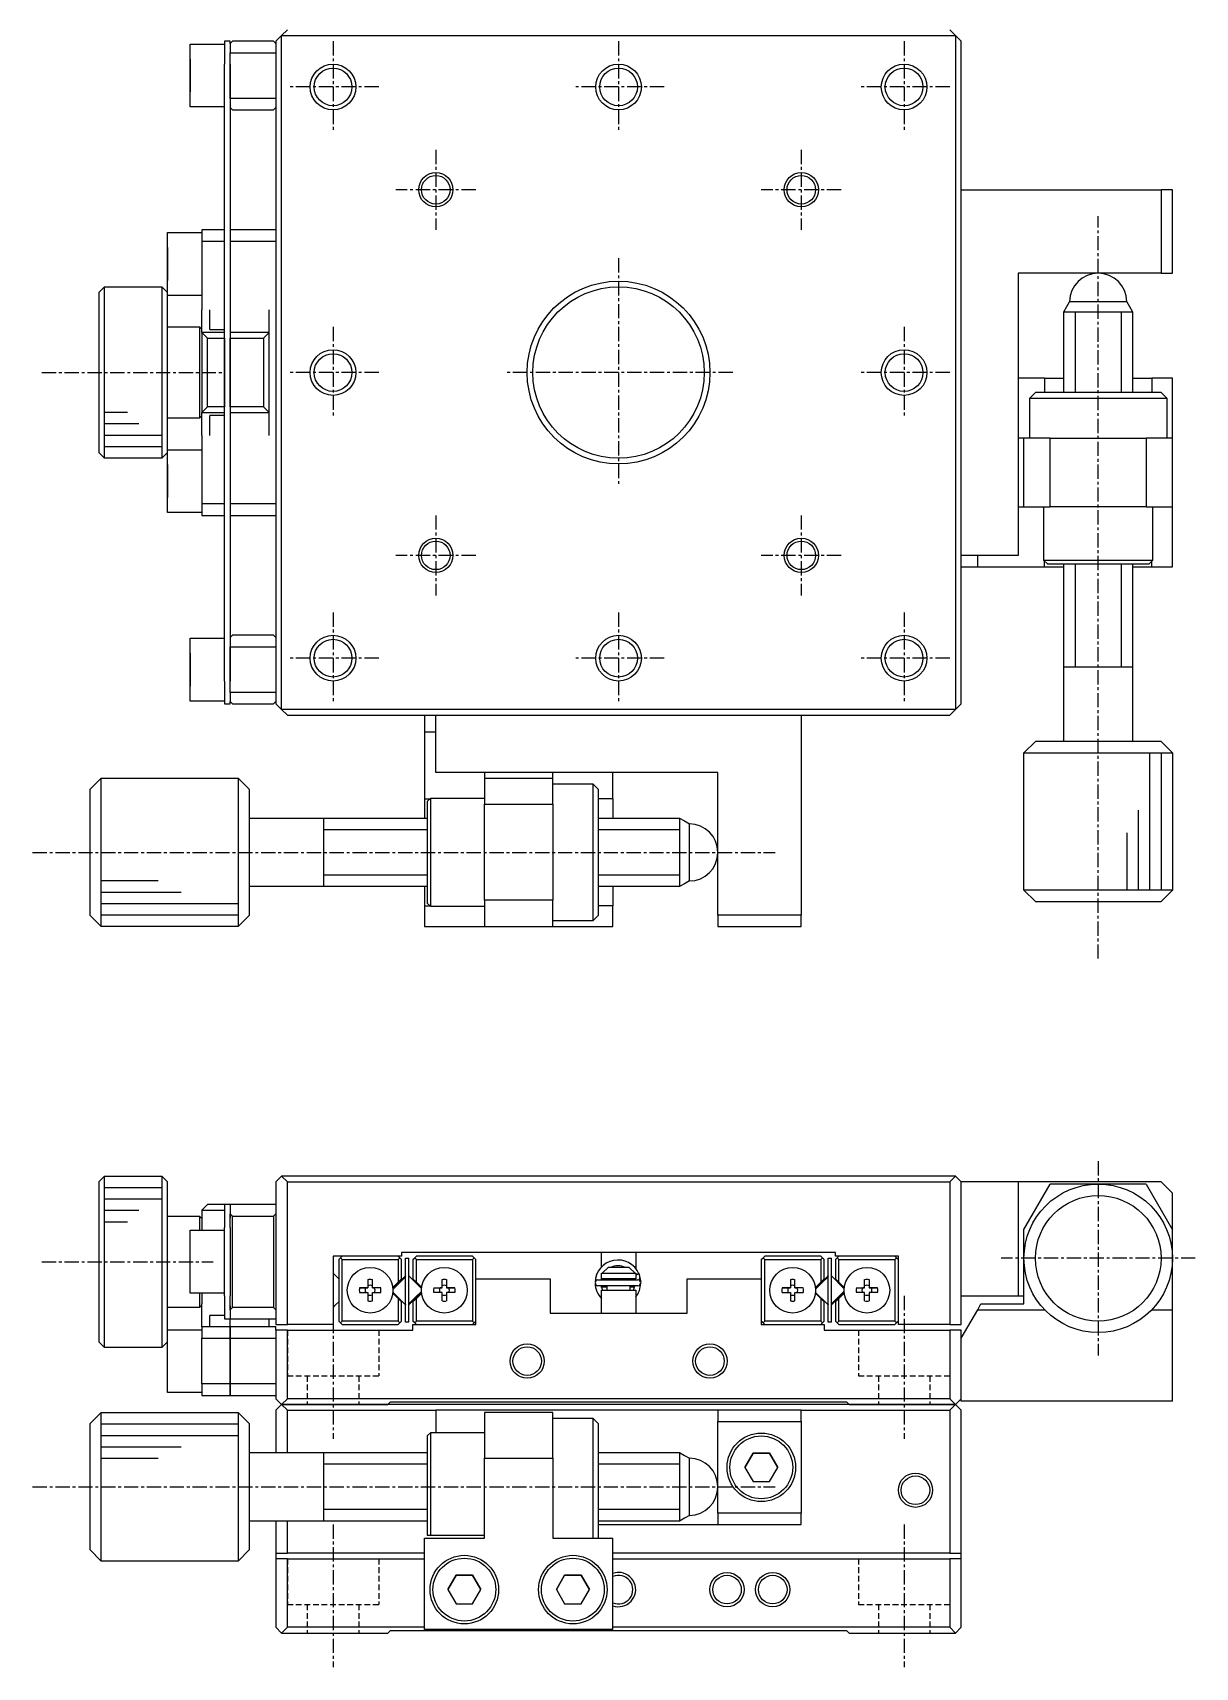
# Model space of a CAD drawing. Extents: x 6 to 340, y 10 to 248.
# Drawn here: x 181.7 to 283.5, y 33.1 to 176.2 of the extents above; entities that cross this region are included whole.
import ezdxf

# ---------------------------------------------------------------- set-up
doc = ezdxf.new("R2010")
doc.units = 0
doc.linetypes.add('CENTER', pattern=[2, 1.25, -0.25, 0.25, -0.25])
doc.linetypes.add('DASHED', pattern=[0.75, 0.5, -0.25])
doc.layers.get('0').update_dxf_attribs({"linetype": 'CONTINUOUS'})
doc.layers.add('CENTER', color=1, linetype='CENTER')

msp = doc.modelspace()

# ---------------------------------------------------------------- linework, layer by layer
at = {"color": 7, "linetype": 'CONTINUOUS'}
for p, q in [((204.03, 176.43), (203.53, 175.93)), ((262.53, 175.93), (262.03, 176.43)), ((195.53, 172.43), (195.53, 175.18)), ((195.53, 169.68), (195.53, 175.18)), ((195.53, 175.18), (198.53, 175.18)), ((199.03, 175.43), (198.53, 175.43)), ((198.53, 175.43), (198.53, 173.43)), ((199.03, 175.23), (199.23, 175.43)), ((199.03, 175.23), (199.03, 175.43)), ((199.03, 175.23), (199.03, 174.43)), ((202.83, 175.43), (199.23, 175.43)), ((202.83, 175.43), (203.03, 175.23)), ((203.53, 175.93), (203.03, 175.43)), ((203.03, 175.43), (203.03, 117.43)), ((203.53, 175.93), (262.53, 175.93)), ((203.53, 116.93), (203.53, 175.93)), ((262.53, 175.93), (262.53, 116.93)), ((263.03, 175.43), (262.53, 175.93)), ((263.03, 117.43), (263.03, 175.43)), ((195.53, 173.15), (195.53, 173.87)), ((195.53, 173.87), (195.53, 173.15)), ((195.53, 171.71), (195.53, 173.15)), ((195.53, 173.15), (195.53, 171.71)), ((198.53, 149.43), (198.53, 173.43)), ((199.03, 174.43), (203.03, 174.43)), ((199.03, 173.43), (199.03, 174.43)), ((199.03, 173.43), (199.03, 174.43)), ((199.03, 170.43), (199.03, 173.43)), ((199.03, 173.43), (199.03, 170.43)), ((195.53, 169.68), (195.53, 172.43)), ((195.53, 170.99), (195.53, 171.71)), ((195.53, 171.71), (195.53, 170.99)), ((203.03, 170.43), (199.03, 170.43)), ((199.03, 170.43), (199.03, 149.43)), ((198.53, 169.68), (195.53, 169.68)), ((199.23, 169.43), (199.03, 169.63)), ((199.23, 169.43), (202.83, 169.43)), ((203.03, 169.63), (202.83, 169.43)), ((263.03, 130.43), (263.03, 162.43)), ((263.03, 162.43), (280.53, 162.43)), ((263.03, 130.43), (263.03, 162.43)), ((280.53, 162.43), (280.53, 155.13)), ((281.53, 162.43), (280.53, 162.43)), ((281.53, 155.13), (281.53, 162.43)), ((198.53, 158.93), (196.53, 158.93)), ((196.53, 158.93), (196.53, 157.93)), ((203.03, 158.93), (199.03, 158.93)), ((193.53, 155.93), (193.53, 158.68)), ((193.53, 153.43), (193.53, 158.68)), ((193.53, 158.68), (196.53, 158.68)), ((196.53, 157.93), (198.53, 157.93)), ((196.53, 157.93), (196.53, 151.93)), ((199.03, 157.93), (203.03, 157.93)), ((193.53, 156.65), (193.53, 157.37)), ((193.53, 157.37), (193.53, 156.65)), ((193.53, 155.21), (193.53, 156.65)), ((193.53, 156.65), (193.53, 155.21)), ((193.53, 153.43), (193.53, 155.93)), ((193.53, 154.49), (193.53, 155.21)), ((193.53, 155.21), (193.53, 154.49)), ((268.03, 155.13), (268.03, 130.43)), ((280.53, 155.13), (268.03, 155.13)), ((280.53, 155.13), (281.53, 155.13)), ((187.53, 153.43), (188.03, 153.93)), ((187.53, 153.43), (187.53, 139.43)), ((188.03, 138.93), (188.03, 153.93)), ((188.03, 153.93), (193.03, 153.93)), ((193.03, 153.93), (193.03, 146.43)), ((193.03, 153.93), (193.53, 153.43)), ((193.53, 150.43), (193.53, 153.43)), ((193.53, 146.43), (193.53, 153.43)), ((196.53, 153.18), (193.53, 153.18)), ((196.53, 150.23), (196.53, 151.93)), ((197.23, 150.2), (197.23, 151.93)), ((202.43, 149.93), (202.43, 151.93)), ((272.03, 151.76), (272.28, 152.2)), ((272.03, 151.76), (278.03, 151.76)), ((272.03, 144.68), (272.03, 151.76)), ((272.28, 152.2), (272.53, 152.63)), ((277.53, 152.63), (272.53, 152.63)), ((277.53, 152.63), (277.78, 152.2)), ((277.78, 152.2), (278.03, 151.76)), ((278.03, 151.76), (278.03, 144.68)), ((193.53, 142.43), (193.53, 150.43)), ((193.53, 146.43), (193.53, 150.43)), ((193.53, 150.43), (196.33, 150.43)), ((196.33, 150.43), (196.33, 146.43)), ((196.33, 150.43), (196.53, 150.23)), ((196.53, 149.93), (196.53, 150.23)), ((196.53, 149.93), (196.53, 150.23)), ((196.53, 149.93), (196.53, 147.68)), ((196.53, 149.93), (197.03, 149.43)), ((198.53, 149.93), (196.53, 149.93)), ((197.03, 149.43), (198.53, 149.43)), ((197.03, 143.43), (197.03, 149.43)), ((197.23, 150.2), (198.53, 150.2)), ((198.53, 149.43), (198.53, 143.43)), ((198.53, 143.43), (198.53, 149.43)), ((202.43, 149.93), (199.03, 149.93)), ((199.03, 149.43), (199.03, 143.43)), ((199.03, 149.43), (201.93, 149.43)), ((199.03, 143.43), (199.03, 149.43)), ((201.93, 149.43), (202.43, 149.93)), ((201.93, 149.43), (201.93, 143.43)), ((202.43, 142.93), (202.43, 149.93)), ((196.53, 147.68), (196.53, 145.18)), ((193.03, 146.43), (193.03, 138.93)), ((193.53, 139.43), (193.53, 146.43)), ((193.53, 142.43), (193.53, 146.43)), ((196.33, 146.43), (196.33, 142.43)), ((196.53, 145.18), (196.53, 142.93)), ((270.34, 145.93), (268.03, 145.93)), ((269.03, 144.18), (269.53, 144.68)), ((280.53, 144.68), (269.53, 144.68)), ((270.34, 145.93), (272.03, 145.93)), ((270.34, 145.93), (270.34, 144.68)), ((278.03, 145.93), (279.72, 145.93)), ((281.53, 145.93), (279.72, 145.93)), ((279.72, 145.93), (279.72, 144.68)), ((280.53, 144.68), (281.03, 144.18)), ((281.53, 140.68), (281.53, 145.93)), ((196.53, 142.93), (197.03, 143.43)), ((198.53, 143.43), (197.03, 143.43)), ((198.53, 119.43), (198.53, 143.43)), ((199.03, 143.43), (199.03, 122.43)), ((201.93, 143.43), (199.03, 143.43)), ((201.93, 143.43), (202.43, 142.93)), ((269.03, 144.18), (281.03, 144.18)), ((269.03, 140.68), (269.03, 144.18)), ((281.03, 144.18), (281.03, 140.68)), ((193.53, 139.43), (193.53, 142.43)), ((196.33, 142.43), (193.53, 142.43)), ((196.53, 142.63), (196.33, 142.43)), ((196.53, 142.63), (196.53, 142.93)), ((196.53, 142.63), (196.53, 142.93)), ((196.53, 142.93), (198.53, 142.93)), ((196.53, 140.93), (196.53, 142.63)), ((197.23, 140.93), (197.23, 142.66)), ((198.53, 142.66), (197.23, 142.66)), ((199.03, 142.93), (202.43, 142.93)), ((202.43, 140.93), (202.43, 142.93)), ((196.53, 140.93), (196.53, 134.93)), ((268.53, 140.68), (268.03, 140.68)), ((268.53, 134.68), (268.53, 140.68)), ((270.83, 140.68), (268.53, 140.68)), ((270.83, 134.68), (270.83, 140.68)), ((270.83, 140.68), (279.22, 140.68)), ((281.53, 140.68), (279.22, 140.68)), ((279.22, 140.68), (279.22, 134.68)), ((281.53, 134.68), (281.53, 140.68)), ((188.03, 138.93), (187.53, 139.43)), ((193.03, 138.93), (188.03, 138.93)), ((193.53, 139.43), (193.03, 138.93)), ((193.53, 139.68), (196.53, 139.68)), ((193.53, 136.93), (193.53, 139.44)), ((193.53, 134.18), (193.53, 139.44)), ((193.53, 137.65), (193.53, 138.37)), ((193.53, 138.37), (193.53, 137.65)), ((193.53, 136.21), (193.53, 137.65)), ((193.53, 137.65), (193.53, 136.21)), ((193.53, 134.18), (193.53, 136.93)), ((193.53, 135.49), (193.53, 136.21)), ((193.53, 136.21), (193.53, 135.49)), ((198.53, 134.93), (196.53, 134.93)), ((196.53, 134.93), (196.53, 133.93)), ((203.03, 134.93), (199.03, 134.93)), ((268.03, 134.68), (268.53, 134.68)), ((268.53, 134.68), (270.83, 134.68)), ((270.28, 129.98), (270.28, 134.68)), ((279.22, 134.68), (270.83, 134.68)), ((279.22, 134.68), (281.53, 134.68)), ((279.78, 134.68), (279.78, 129.98)), ((281.53, 129.43), (281.53, 134.68)), ((196.53, 134.18), (193.53, 134.18)), ((196.53, 133.93), (198.53, 133.93)), ((199.03, 133.93), (203.03, 133.93)), ((268.03, 130.43), (263.03, 130.43)), ((264.48, 129.43), (264.48, 130.43)), ((263.03, 129.43), (264.48, 129.43)), ((264.48, 129.43), (270.34, 129.43)), ((279.78, 129.98), (270.28, 129.98)), ((270.58, 129.68), (270.28, 129.98)), ((270.34, 129.43), (270.34, 129.92)), ((270.34, 129.43), (272.03, 129.43)), ((270.58, 129.68), (279.48, 129.68)), ((272.03, 120.63), (272.03, 129.68)), ((278.03, 129.68), (278.03, 120.63)), ((278.03, 129.43), (279.72, 129.43)), ((279.78, 129.98), (279.48, 129.68)), ((279.72, 129.43), (279.72, 129.92)), ((279.72, 129.43), (281.53, 129.43)), ((195.53, 120.43), (195.53, 123.18)), ((195.53, 117.68), (195.53, 123.18)), ((195.53, 123.18), (198.53, 123.18)), ((199.03, 123.23), (199.23, 123.43)), ((202.83, 123.43), (199.23, 123.43)), ((202.83, 123.43), (203.03, 123.23)), ((195.53, 121.15), (195.53, 121.87)), ((195.53, 121.87), (195.53, 121.15)), ((199.03, 122.43), (203.03, 122.43)), ((199.03, 119.43), (199.03, 122.43)), ((199.03, 122.43), (199.03, 119.43)), ((195.53, 119.71), (195.53, 121.15)), ((195.53, 121.15), (195.53, 119.71)), ((195.53, 117.68), (195.53, 120.43)), ((272.03, 120.63), (272.03, 120.64)), ((278.03, 120.63), (272.03, 120.63)), ((272.03, 114.13), (272.03, 120.63)), ((272.03, 120.63), (272.03, 120.63)), ((278.03, 120.64), (278.03, 120.63)), ((278.03, 120.63), (278.03, 114.13)), ((278.03, 120.63), (278.03, 120.63)), ((195.53, 118.99), (195.53, 119.71)), ((195.53, 119.71), (195.53, 118.99)), ((198.53, 119.43), (198.53, 117.43)), ((199.03, 118.43), (199.03, 119.43)), ((199.03, 118.43), (199.03, 119.43)), ((198.53, 117.68), (195.53, 117.68)), ((198.53, 117.43), (199.03, 117.43)), ((203.03, 118.43), (199.03, 118.43)), ((199.03, 118.43), (199.03, 117.63)), ((199.23, 117.43), (199.03, 117.63)), ((199.03, 117.43), (199.03, 117.63)), ((199.23, 117.43), (202.83, 117.43)), ((203.03, 117.63), (202.83, 117.43)), ((203.03, 117.43), (203.53, 116.93)), ((262.53, 116.93), (263.03, 117.43)), ((262.53, 116.93), (203.53, 116.93)), ((203.53, 116.93), (204.03, 116.43)), ((204.03, 116.43), (217.03, 116.43)), ((216.03, 116.43), (216.03, 114.99)), ((217.03, 116.43), (249.03, 116.43)), ((217.03, 111.43), (217.03, 116.43)), ((217.03, 116.43), (249.03, 116.43)), ((249.03, 116.43), (249.03, 98.93)), ((249.03, 116.43), (262.03, 116.43)), ((262.03, 116.43), (262.53, 116.93)), ((216.03, 114.99), (217.03, 114.99)), ((216.03, 114.99), (216.03, 109.12)), ((268.53, 113.13), (269.53, 114.13)), ((268.53, 113.13), (281.53, 113.13)), ((268.53, 101.13), (268.53, 113.13)), ((280.53, 114.13), (269.53, 114.13)), ((280.53, 114.13), (281.53, 113.13)), ((281.53, 113.13), (281.53, 101.13)), ((186.73, 109.93), (187.73, 110.93)), ((187.73, 97.93), (187.73, 110.93)), ((187.73, 110.93), (187.73, 110.93)), ((187.73, 110.93), (199.73, 110.93)), ((199.73, 110.93), (199.73, 97.93)), ((199.73, 110.93), (200.73, 109.93)), ((241.73, 111.43), (217.03, 111.43)), ((221.28, 111.43), (221.28, 110.93)), ((221.28, 110.93), (227.28, 110.93)), ((221.28, 110.93), (221.28, 108.64)), ((227.28, 110.93), (227.28, 111.43)), ((227.28, 108.64), (227.28, 110.93)), ((227.28, 110.43), (230.78, 110.43)), ((230.78, 110.43), (230.78, 98.43)), ((230.78, 110.43), (231.28, 109.93)), ((232.53, 109.12), (232.53, 111.43)), ((241.73, 98.93), (241.73, 111.43)), ((186.73, 109.93), (186.73, 98.93)), ((186.73, 109.93), (186.73, 98.93)), ((200.73, 98.93), (200.73, 109.93)), ((216.03, 109.12), (216.52, 109.12)), ((216.03, 109.12), (216.03, 107.43)), ((216.28, 108.88), (216.58, 109.18)), ((216.28, 108.88), (216.28, 99.98)), ((216.58, 99.68), (216.58, 109.18)), ((216.58, 109.18), (221.28, 109.18)), ((231.28, 98.93), (231.28, 109.93)), ((232.53, 109.12), (231.28, 109.12)), ((232.53, 109.12), (232.53, 107.43)), ((200.73, 107.43), (207.23, 107.43)), ((207.23, 101.43), (207.23, 107.43)), ((207.23, 107.43), (207.24, 107.43)), ((207.23, 107.43), (207.23, 107.43)), ((207.23, 107.43), (216.28, 107.43)), ((221.28, 108.64), (227.28, 108.64)), ((221.28, 100.24), (221.28, 108.64)), ((227.28, 108.64), (227.28, 100.24)), ((231.28, 107.43), (238.37, 107.43)), ((238.37, 107.43), (238.37, 101.43)), ((238.37, 107.43), (238.8, 107.18)), ((238.8, 107.18), (239.23, 106.93)), ((239.23, 101.93), (239.23, 106.93)), ((238.8, 101.68), (238.37, 101.43)), ((239.23, 101.93), (238.8, 101.68)), ((207.23, 101.43), (200.73, 101.43)), ((207.24, 101.43), (207.23, 101.43)), ((216.28, 101.43), (207.23, 101.43)), ((207.23, 101.43), (207.23, 101.43)), ((216.03, 101.43), (216.03, 99.74)), ((221.28, 100.24), (221.28, 97.93)), ((227.28, 100.24), (221.28, 100.24)), ((227.28, 97.93), (227.28, 100.24)), ((238.37, 101.43), (231.28, 101.43)), ((232.53, 101.43), (232.53, 99.74)), ((281.53, 101.13), (268.53, 101.13)), ((268.53, 101.13), (268.53, 101.13)), ((269.53, 100.13), (268.53, 101.13)), ((281.53, 101.13), (280.53, 100.13)), ((187.73, 97.93), (186.73, 98.93)), ((200.73, 98.93), (199.73, 97.93)), ((216.03, 99.74), (216.52, 99.74)), ((216.03, 99.74), (216.03, 97.93)), ((216.58, 99.68), (216.28, 99.98)), ((221.28, 99.68), (216.58, 99.68)), ((231.28, 98.93), (230.78, 98.43)), ((232.53, 99.74), (231.28, 99.74)), ((232.53, 97.93), (232.53, 99.74)), ((249.03, 98.93), (241.73, 98.93)), ((241.73, 98.93), (241.73, 97.93)), ((249.03, 97.93), (249.03, 98.93)), ((269.53, 100.13), (280.53, 100.13)), ((269.53, 100.13), (280.53, 100.13)), ((199.73, 97.93), (187.73, 97.93)), ((216.03, 97.93), (221.28, 97.93)), ((221.28, 97.93), (227.28, 97.93)), ((230.78, 98.43), (227.28, 98.43)), ((227.28, 97.93), (232.53, 97.93)), ((241.73, 97.93), (249.03, 97.93)), ((187.53, 75.6), (188.03, 76.1)), ((188.03, 61.1), (188.03, 76.1)), ((188.03, 76.1), (193.03, 76.1)), ((193.03, 76.1), (193.03, 61.1)), ((193.03, 76.1), (193.53, 75.6)), ((203.03, 75.6), (203.53, 76.1)), ((203.53, 76.1), (204.03, 75.6)), ((262.53, 76.1), (203.53, 76.1)), ((262.03, 75.6), (262.53, 76.1)), ((262.53, 76.1), (263.03, 75.6)), ((187.53, 75.6), (187.53, 61.6)), ((193.53, 62.65), (193.53, 75.6)), ((203.03, 75.6), (203.03, 63.1)), ((204.03, 75.6), (262.03, 75.6)), ((204.03, 63.1), (204.03, 75.6)), ((262.03, 75.6), (262.03, 63.1)), ((268.03, 75.6), (263.03, 75.6)), ((263.03, 63.1), (263.03, 75.6)), ((268.03, 75.6), (268.03, 65.6)), ((280.53, 75.6), (268.03, 75.6)), ((268.53, 71.42), (270.83, 75.4)), ((275.03, 75.4), (270.83, 75.4)), ((279.22, 75.4), (275.03, 75.4)), ((279.22, 75.4), (281.53, 71.4)), ((280.53, 75.6), (281.53, 74.6)), ((281.53, 71.4), (281.53, 74.6)), ((196.53, 73.1), (197.03, 73.6)), ((196.53, 73.1), (198.53, 73.1)), ((196.53, 73.1), (196.53, 71.35)), ((198.53, 73.6), (197.03, 73.6)), ((199.03, 73.6), (198.53, 73.6)), ((198.53, 73.6), (198.53, 71.6)), ((203.03, 73.6), (199.03, 73.6)), ((199.03, 73.6), (199.03, 72.8)), ((193.53, 72.6), (196.33, 72.6)), ((196.33, 72.6), (196.33, 71.35)), ((196.33, 72.6), (196.53, 72.4)), ((198.53, 65.6), (198.53, 71.6)), ((199.23, 72.6), (199.03, 72.8)), ((199.03, 72.8), (199.03, 72.47)), ((199.03, 72.47), (199.03, 72.8)), ((199.03, 71.6), (199.03, 72.47)), ((199.03, 71.6), (199.03, 65.6)), ((199.23, 72.6), (202.83, 72.6)), ((199.23, 64.6), (199.23, 72.6)), ((203.03, 72.8), (202.83, 72.6)), ((202.83, 72.6), (202.83, 64.6)), ((195.53, 65.85), (195.53, 71.35)), ((195.53, 71.35), (198.53, 71.35)), ((268.53, 68.9), (268.53, 71.42)), ((281.53, 68.9), (281.53, 71.4)), ((208.03, 69.1), (208.03, 63.1)), ((214.03, 69.1), (208.03, 69.1)), ((208.53, 68.8), (208.68, 68.95)), ((208.53, 68.8), (208.53, 63.4)), ((208.83, 69.1), (208.68, 68.95)), ((208.68, 68.95), (208.83, 68.8)), ((208.83, 68.8), (213.73, 68.8)), ((208.83, 63.4), (208.83, 68.8)), ((213.88, 68.95), (213.73, 69.1)), ((213.73, 68.8), (213.88, 68.95)), ((213.73, 68.8), (213.73, 66.8)), ((213.88, 68.95), (214.03, 68.8)), ((214.03, 69.4), (214.03, 69.1)), ((252.03, 69.4), (214.03, 69.4)), ((214.03, 67.1), (214.03, 68.8)), ((214.38, 63.3), (214.38, 68.9)), ((214.38, 68.9), (214.68, 68.9)), ((214.68, 63.3), (214.68, 68.9)), ((215.03, 68.8), (215.18, 68.95)), ((215.03, 68.8), (215.03, 67.1)), ((215.33, 69.1), (215.18, 68.95)), ((215.18, 68.95), (215.33, 68.8)), ((220.23, 69.1), (215.33, 69.1)), ((215.33, 68.8), (220.23, 68.8)), ((215.33, 66.8), (215.33, 68.8)), ((220.38, 68.95), (220.23, 69.1)), ((220.23, 68.8), (220.38, 68.95)), ((220.23, 68.8), (220.23, 63.4)), ((220.38, 68.95), (220.53, 68.8)), ((220.53, 67.1), (220.53, 68.8)), ((231.53, 68.13), (231.53, 69.4)), ((234.53, 69.4), (234.53, 68)), ((245.53, 68.8), (245.68, 68.95)), ((245.53, 68.8), (245.53, 67.1)), ((245.83, 69.1), (245.68, 68.95)), ((245.68, 68.95), (245.83, 68.8)), ((250.73, 69.1), (245.83, 69.1)), ((245.83, 68.8), (250.73, 68.8)), ((245.83, 63.4), (245.83, 68.8)), ((250.88, 68.95), (250.73, 69.1)), ((250.73, 68.8), (250.88, 68.95)), ((250.73, 68.8), (250.73, 66.8)), ((250.88, 68.95), (251.03, 68.8)), ((251.03, 67.1), (251.03, 68.8)), ((251.38, 68.9), (251.68, 68.9)), ((251.38, 63.3), (251.38, 68.9)), ((251.68, 63.3), (251.68, 68.9)), ((252.03, 69.1), (252.03, 69.4)), ((257.53, 69.1), (252.03, 69.1)), ((252.03, 68.8), (252.18, 68.95)), ((252.03, 68.8), (252.03, 67.1)), ((252.33, 69.1), (252.18, 68.95)), ((252.18, 68.95), (252.33, 68.8)), ((252.33, 68.8), (257.23, 68.8)), ((252.33, 66.8), (252.33, 68.8)), ((257.38, 68.95), (257.23, 69.1)), ((257.23, 68.8), (257.38, 68.95)), ((257.23, 68.8), (257.23, 63.4)), ((257.38, 68.95), (257.53, 68.8)), ((257.53, 63.1), (257.53, 69.1)), ((268.53, 64.9), (268.53, 68.9)), ((281.53, 64.4), (281.53, 68.9)), ((208.03, 67.6), (208.28, 67.35)), ((208.28, 67.35), (208.53, 67.1)), ((213.29, 66.27), (214.36, 67.33)), ((214.38, 67.29), (213.29, 66.2)), ((214.71, 67.33), (215.77, 66.27)), ((231.11, 67.48), (231.14, 67.54)), ((231.53, 67.6), (231.59, 67.6)), ((231.53, 67.1), (231.53, 67.6)), ((232.12, 68.1), (231.59, 67.6)), ((231.59, 67.6), (234.48, 67.6)), ((233.95, 68.1), (232.12, 68.1)), ((234.48, 67.6), (233.95, 68.1)), ((234.48, 67.6), (234.53, 67.6)), ((234.53, 67.6), (234.53, 67.1)), ((234.81, 67.55), (234.53, 67.46)), ((234.53, 67.45), (234.55, 67.46)), ((234.55, 67.46), (234.57, 67.47)), ((234.57, 67.47), (234.59, 67.48)), ((234.59, 67.48), (234.61, 67.48)), ((234.61, 67.48), (234.63, 67.49)), ((234.63, 67.49), (234.65, 67.5)), ((234.65, 67.5), (234.67, 67.51)), ((234.67, 67.51), (234.69, 67.51)), ((234.69, 67.51), (234.71, 67.52)), ((234.71, 67.52), (234.72, 67.52)), ((234.72, 67.52), (234.74, 67.53)), ((234.74, 67.53), (234.75, 67.53)), ((234.75, 67.53), (234.77, 67.54)), ((234.77, 67.54), (234.78, 67.54)), ((234.78, 67.62), (234.81, 67.54)), ((234.78, 67.54), (234.79, 67.54)), ((234.79, 67.54), (234.8, 67.54)), ((234.8, 67.54), (234.8, 67.54)), ((234.8, 67.54), (234.81, 67.54)), ((234.81, 67.54), (234.81, 67.54)), ((234.81, 67.54), (234.81, 67.54)), ((234.81, 67.54), (234.83, 67.5)), ((234.83, 67.5), (234.84, 67.47)), ((234.84, 67.48), (234.97, 66.78)), ((234.84, 67.47), (234.85, 67.43)), ((234.85, 67.43), (234.86, 67.4)), ((234.86, 67.4), (234.86, 67.36)), ((234.86, 67.36), (234.87, 67.33)), ((234.87, 67.33), (234.87, 67.29)), ((234.87, 67.29), (234.87, 67.25)), ((234.87, 67.25), (234.87, 67.21)), ((250.29, 66.27), (251.36, 67.33)), ((251.38, 67.29), (250.86, 66.77)), ((251.71, 67.33), (252.77, 66.27)), ((198.53, 65.85), (195.53, 65.85)), ((196.33, 65.85), (196.33, 64.6)), ((196.53, 65.85), (196.53, 64.9)), ((211.08, 66.3), (210.35, 66.3)), ((210.35, 66.3), (210.9, 66.3)), ((210.35, 65.9), (211.08, 65.9)), ((210.9, 66.3), (211.08, 66.3)), ((211.08, 67.03), (211.08, 66.3)), ((211.08, 65.9), (211.08, 65.17)), ((211.48, 66.3), (211.48, 67.03)), ((212.21, 66.3), (211.48, 66.3)), ((211.48, 66.3), (211.67, 66.3)), ((211.48, 65.17), (211.48, 65.9)), ((211.48, 65.9), (212.21, 65.9)), ((212.21, 66.3), (211.67, 66.3)), ((213.73, 66.8), (213.27, 66.34)), ((213.27, 65.86), (213.73, 65.39)), ((214.36, 64.86), (213.29, 65.92)), ((214.03, 67.1), (213.73, 66.8)), ((215.77, 65.92), (214.71, 64.86)), ((215.33, 66.8), (215.03, 67.1)), ((215.2, 65.43), (215.77, 65.99)), ((215.8, 66.34), (215.33, 66.8)), ((215.33, 65.39), (215.8, 65.86)), ((216.85, 66.3), (217.58, 66.3)), ((216.85, 66.3), (217.4, 66.3)), ((217.58, 65.9), (216.85, 65.9)), ((217.58, 66.3), (217.4, 66.3)), ((217.58, 66.3), (217.58, 67.03)), ((217.58, 65.17), (217.58, 65.9)), ((217.98, 67.03), (217.98, 66.3)), ((217.98, 66.3), (218.71, 66.3)), ((218.17, 66.3), (217.98, 66.3)), ((217.98, 65.9), (217.98, 65.17)), ((218.71, 65.9), (217.98, 65.9)), ((218.71, 66.3), (218.17, 66.3)), ((220.53, 67.1), (227.03, 67.1)), ((220.53, 63.1), (220.53, 67.1)), ((227.03, 67.1), (227.03, 64.1)), ((231.23, 67), (234.73, 67)), ((234.73, 66.5), (231.23, 66.5)), ((231.53, 67.16), (231.5, 67)), ((231.5, 66.5), (231.62, 66.1)), ((234.53, 67.1), (231.53, 67.1)), ((231.53, 66.4), (232.03, 66.4)), ((231.53, 66.34), (231.53, 66.4)), ((231.53, 66.1), (234.53, 66.1)), ((231.53, 64.1), (231.53, 66.1)), ((231.63, 67.1), (231.83, 67)), ((232.03, 67), (232.03, 67.1)), ((232.03, 67), (232.03, 67.1)), ((232.03, 66.4), (232.03, 66.5)), ((232.03, 66.1), (232.03, 66.5)), ((234.03, 67.1), (234.03, 67)), ((234.03, 67.1), (234.03, 67)), ((234.03, 66.5), (234.03, 66.4)), ((234.03, 66.5), (234.03, 66.1)), ((234.03, 66.4), (234.43, 66.4)), ((234.12, 67), (234.32, 67.1)), ((234.33, 66.1), (234.46, 66.5)), ((234.53, 66.1), (234.53, 64.1)), ((234.83, 67), (234.82, 66.98)), ((234.84, 67.03), (234.83, 67)), ((234.85, 67.07), (234.84, 67.03)), ((234.86, 67.1), (234.85, 67.07)), ((234.87, 67.14), (234.86, 67.1)), ((234.87, 67.21), (234.87, 67.18)), ((234.87, 67.18), (234.87, 67.14)), ((239.03, 67.1), (245.53, 67.1)), ((239.03, 64.1), (239.03, 67.1)), ((245.53, 67.1), (245.53, 63.1)), ((248.08, 66.3), (247.35, 66.3)), ((247.35, 66.3), (247.9, 66.3)), ((247.35, 65.9), (248.08, 65.9)), ((247.9, 66.3), (248.08, 66.3)), ((248.08, 67.03), (248.08, 66.3)), ((248.08, 65.9), (248.08, 65.17)), ((248.48, 66.3), (248.48, 67.03)), ((249.21, 66.3), (248.48, 66.3)), ((248.48, 66.3), (248.67, 66.3)), ((248.48, 65.17), (248.48, 65.9)), ((248.48, 65.9), (249.21, 65.9)), ((249.21, 66.3), (248.67, 66.3)), ((250.73, 66.8), (250.27, 66.34)), ((250.27, 65.86), (250.73, 65.39)), ((250.86, 66.77), (250.29, 66.2)), ((251.36, 64.86), (250.29, 65.92)), ((251.03, 67.1), (250.73, 66.8)), ((251.68, 64.9), (252.77, 65.99)), ((252.77, 65.92), (251.71, 64.86)), ((252.33, 66.8), (252.03, 67.1)), ((252.8, 66.34), (252.33, 66.8)), ((252.33, 65.39), (252.8, 65.86)), ((253.85, 66.3), (254.58, 66.3)), ((253.85, 66.3), (254.4, 66.3)), ((254.58, 65.9), (253.85, 65.9)), ((254.58, 66.3), (254.4, 66.3)), ((254.58, 66.3), (254.58, 67.03)), ((254.58, 65.17), (254.58, 65.9)), ((254.98, 67.03), (254.98, 66.3)), ((254.98, 66.3), (255.71, 66.3)), ((255.17, 66.3), (254.98, 66.3)), ((255.71, 65.9), (254.98, 65.9)), ((254.98, 65.9), (254.98, 65.17)), ((255.71, 66.3), (255.17, 66.3)), ((196.33, 64.6), (193.53, 64.6)), ((196.53, 64.8), (196.33, 64.6)), ((196.53, 62.9), (196.53, 64.9)), ((198.53, 65.6), (198.53, 63.6)), ((199.03, 64.73), (199.03, 65.6)), ((199.03, 64.73), (199.03, 64.4)), ((199.03, 64.4), (199.03, 64.73)), ((199.03, 64.4), (199.23, 64.6)), ((199.03, 64.4), (199.03, 63.6)), ((202.83, 64.6), (199.23, 64.6)), ((202.83, 64.6), (203.03, 64.4)), ((208.28, 64.85), (208.03, 64.6)), ((208.53, 65.1), (208.28, 64.85)), ((213.73, 65.39), (213.73, 63.4)), ((213.73, 65.39), (214.03, 65.09)), ((214.03, 63.4), (214.03, 65.09)), ((214.68, 64.9), (215.2, 65.43)), ((215.03, 65.09), (215.33, 65.39)), ((215.03, 65.09), (215.03, 63.4)), ((215.33, 63.4), (215.33, 65.39)), ((250.73, 65.39), (250.73, 63.4)), ((250.73, 65.39), (251.03, 65.09)), ((251.03, 63.4), (251.03, 65.09)), ((252.03, 65.09), (252.33, 65.39)), ((252.03, 65.09), (252.03, 63.4)), ((252.33, 63.4), (252.33, 65.39)), ((263.03, 65.6), (268.03, 65.6)), ((263.03, 61.9), (264.48, 64.4)), ((264.48, 64.4), (264.76, 64.9)), ((264.48, 64.4), (270.34, 64.4)), ((264.76, 64.9), (268.53, 64.9)), ((268.03, 65.6), (268.53, 65.6)), ((279.72, 64.4), (281.53, 64.4)), ((281.53, 56.4), (281.53, 64.4)), ((198.53, 63.9), (197.23, 63.9)), ((197.23, 62.9), (197.23, 63.9)), ((198.53, 63.6), (199.03, 63.6)), ((199.03, 63.6), (203.03, 63.6)), ((199.03, 62.9), (199.03, 63.6)), ((202.43, 62.9), (202.43, 63.6)), ((203.03, 63.1), (204.03, 63.1)), ((208.03, 63.1), (204.03, 63.1)), ((208.68, 63.25), (208.53, 63.4)), ((208.83, 63.4), (208.68, 63.25)), ((208.68, 63.25), (208.83, 63.1)), ((213.73, 63.4), (208.83, 63.4)), ((208.83, 63.1), (213.73, 63.1)), ((213.88, 63.25), (213.73, 63.4)), ((213.73, 63.1), (213.88, 63.25)), ((214.03, 63.4), (213.88, 63.25)), ((214.68, 63.3), (214.38, 63.3)), ((215.18, 63.25), (215.03, 63.4)), ((215.03, 63.1), (220.53, 63.1)), ((215.03, 62.6), (215.03, 63.1)), ((215.33, 63.4), (215.18, 63.25)), ((215.18, 63.25), (215.33, 63.1)), ((220.23, 63.4), (215.33, 63.4)), ((220.38, 63.25), (220.23, 63.4)), ((220.23, 63.1), (220.38, 63.25)), ((220.53, 63.4), (220.38, 63.25)), ((227.03, 64.1), (239.03, 64.1)), ((245.68, 63.25), (245.53, 63.4)), ((245.53, 63.1), (251.03, 63.1)), ((245.83, 63.4), (245.68, 63.25)), ((245.68, 63.25), (245.83, 63.1)), ((250.73, 63.4), (245.83, 63.4)), ((250.88, 63.25), (250.73, 63.4)), ((250.73, 63.1), (250.88, 63.25)), ((251.03, 63.4), (250.88, 63.25)), ((251.03, 63.1), (251.03, 62.6)), ((251.68, 63.3), (251.38, 63.3)), ((252.18, 63.25), (252.03, 63.4)), ((252.33, 63.4), (252.18, 63.25)), ((252.18, 63.25), (252.33, 63.1)), ((257.23, 63.4), (252.33, 63.4)), ((252.33, 63.1), (257.23, 63.1)), ((257.38, 63.25), (257.23, 63.4)), ((257.23, 63.1), (257.38, 63.25)), ((257.53, 63.4), (257.38, 63.25)), ((262.03, 63.1), (257.53, 63.1)), ((262.03, 63.1), (263.03, 63.1)), ((188.03, 61.1), (187.53, 61.6)), ((193.53, 61.6), (193.03, 61.1)), ((193.53, 57.15), (193.53, 62.65)), ((193.53, 62.65), (196.53, 62.65)), ((199.03, 62.9), (196.53, 62.9)), ((196.53, 62.9), (196.53, 61.9)), ((196.53, 61.9), (199.03, 61.9)), ((196.53, 57.9), (196.53, 61.9)), ((199.03, 61.9), (199.03, 62.9)), ((203.03, 62.9), (199.03, 62.9)), ((199.03, 62.9), (199.03, 61.9)), ((199.03, 61.9), (199.03, 57.9)), ((199.03, 61.9), (203.03, 61.9)), ((199.03, 57.9), (199.03, 61.9)), ((203.03, 62.6), (203.03, 62.9)), ((204.03, 62.6), (203.03, 62.6)), ((203.03, 62.6), (203.03, 56.6)), ((204.03, 62.6), (215.03, 62.6)), ((204.03, 56.6), (204.03, 62.6)), ((251.03, 62.6), (262.03, 62.6)), ((262.03, 62.6), (262.03, 56.6)), ((263.03, 62.6), (262.03, 62.6)), ((263.03, 56.6), (263.03, 62.6)), ((193.03, 61.1), (188.03, 61.1)), ((199.03, 57.9), (196.53, 57.9)), ((196.53, 57.9), (196.53, 56.9)), ((199.03, 56.9), (199.03, 57.9)), ((203.03, 57.9), (199.03, 57.9)), ((199.03, 57.9), (199.03, 56.9)), ((196.53, 57.15), (193.53, 57.15)), ((196.53, 56.9), (199.03, 56.9)), ((199.03, 56.9), (203.03, 56.9)), ((203.03, 56.6), (203.53, 56.1)), ((203.03, 55.6), (203.53, 56.1)), ((203.53, 56.1), (204.03, 56.6)), ((203.53, 56.1), (204.03, 55.6)), ((262.53, 56.1), (203.53, 56.1)), ((203.53, 56.1), (212.83, 56.1)), ((262.03, 56.6), (204.03, 56.6)), ((213.03, 56.3), (212.83, 56.1)), ((253.03, 56.3), (213.03, 56.3)), ((253.23, 56.1), (253.03, 56.3)), ((253.23, 56.1), (262.53, 56.1)), ((262.03, 56.6), (262.53, 56.1)), ((262.03, 55.6), (262.53, 56.1)), ((262.53, 56.1), (263.03, 56.6)), ((262.53, 56.1), (263.03, 55.6)), ((263.03, 56.4), (263.03, 56.6)), ((281.53, 56.4), (263.03, 56.4)), ((186.73, 54.4), (187.73, 55.4)), ((186.73, 54.4), (186.73, 43.4)), ((187.73, 42.4), (187.73, 55.4)), ((187.73, 55.4), (199.73, 55.4)), ((199.73, 55.4), (199.73, 48.84)), ((199.73, 55.4), (200.73, 54.4)), ((200.73, 48.85), (200.73, 54.4)), ((203.03, 55.6), (203.03, 51.9)), ((204.03, 55.6), (217.03, 55.6)), ((204.03, 51.9), (204.03, 55.6)), ((217.03, 55.6), (217.03, 53.65)), ((241.73, 55.6), (217.03, 55.6)), ((221.28, 55.4), (221.28, 51.4)), ((227.28, 55.4), (221.28, 55.4)), ((227.28, 51.4), (227.28, 55.4)), ((227.28, 54.9), (230.78, 54.9)), ((230.78, 54.9), (230.78, 44.4)), ((230.78, 54.9), (231.28, 54.4)), ((231.28, 44.4), (231.28, 54.4)), ((249.03, 55.6), (241.73, 55.6)), ((241.73, 55.6), (241.73, 54.6)), ((241.73, 54.6), (249.03, 54.6)), ((241.73, 46.6), (241.73, 54.6)), ((249.03, 54.6), (249.03, 55.6)), ((249.03, 55.6), (262.03, 55.6)), ((249.03, 54.6), (249.03, 46.6)), ((262.03, 55.6), (262.03, 43.1)), ((263.03, 43.1), (263.03, 55.6)), ((216.28, 53.35), (216.58, 53.65)), ((216.28, 53.35), (216.28, 44.65)), ((216.58, 44.65), (216.58, 53.65)), ((216.58, 53.65), (221.28, 53.65)), ((200.73, 51.9), (207.23, 51.9)), ((207.23, 48.97), (207.23, 51.9)), ((207.23, 51.9), (207.24, 51.9)), ((207.23, 51.9), (207.23, 51.9)), ((207.23, 51.9), (216.28, 51.9)), ((231.28, 51.9), (238.37, 51.9)), ((238.37, 51.9), (238.37, 48.87)), ((238.37, 51.9), (238.8, 51.65)), ((238.8, 51.65), (239.23, 51.4)), ((244.81, 51.85), (244.09, 50.6)), ((244.09, 50.6), (244.81, 51.85)), ((246.25, 51.85), (244.81, 51.85)), ((244.81, 51.85), (246.25, 51.85)), ((246.98, 50.6), (246.25, 51.85)), ((246.25, 51.85), (246.98, 50.6)), ((221.28, 51.4), (227.28, 51.4)), ((221.28, 44.4), (221.28, 51.4)), ((227.28, 51.4), (227.28, 44.4)), ((239.23, 48.87), (239.23, 51.4)), ((244.09, 50.6), (244.81, 49.35)), ((246.25, 49.35), (246.98, 50.6)), ((199.73, 48.84), (199.73, 42.4)), ((200.73, 43.4), (200.73, 48.85)), ((207.23, 48.9), (207.23, 48.97)), ((207.23, 48.8), (207.23, 48.9)), ((207.23, 45.9), (207.23, 48.8)), ((238.37, 48.87), (238.37, 45.9)), ((239.23, 46.4), (239.23, 48.87)), ((244.81, 49.35), (246.25, 49.35)), ((207.23, 45.9), (200.73, 45.9)), ((203.03, 45.9), (203.03, 43.1)), ((204.03, 43.1), (204.03, 45.9)), ((207.24, 45.9), (207.23, 45.9)), ((216.28, 45.9), (207.23, 45.9)), ((207.23, 45.9), (207.23, 45.9)), ((238.37, 45.9), (231.28, 45.9)), ((238.8, 46.15), (238.37, 45.9)), ((239.23, 46.4), (238.8, 46.15)), ((249.03, 46.6), (241.73, 46.6)), ((241.73, 46.6), (241.73, 45.6)), ((249.03, 45.6), (249.03, 46.6)), ((216.03, 36.4), (216.03, 44.4)), ((216.03, 44.4), (221.28, 44.4)), ((216.28, 44.65), (216.58, 44.65)), ((216.58, 44.65), (221.28, 44.65)), ((227.28, 44.4), (232.53, 44.4)), ((231.28, 45.6), (241.73, 45.6)), ((232.53, 36.4), (232.53, 44.4)), ((241.73, 45.6), (249.03, 45.6)), ((187.73, 42.4), (186.73, 43.4)), ((200.73, 43.4), (199.73, 42.4)), ((203.03, 43.1), (203.03, 42.6)), ((203.03, 43.1), (204.03, 43.1)), ((216.03, 43.1), (204.03, 43.1)), ((262.03, 43.1), (232.53, 43.1)), ((262.03, 43.1), (263.03, 43.1)), ((263.03, 42.6), (263.03, 43.1)), ((199.73, 42.4), (187.73, 42.4)), ((204.03, 42.6), (203.03, 42.6)), ((203.03, 42.6), (203.03, 36.6)), ((204.03, 36.6), (204.03, 42.6)), ((204.03, 42.6), (216.03, 42.6)), ((232.53, 42.6), (262.03, 42.6)), ((262.03, 42.6), (262.03, 36.6)), ((263.03, 42.6), (262.03, 42.6)), ((263.03, 36.6), (263.03, 42.6)), ((218.81, 41.15), (218.09, 39.9)), ((218.09, 39.9), (218.81, 41.15)), ((220.25, 41.15), (218.81, 41.15)), ((218.81, 41.15), (220.25, 41.15)), ((220.98, 39.9), (220.25, 41.15)), ((220.25, 41.15), (220.98, 39.9)), ((228.31, 41.15), (227.59, 39.9)), ((227.59, 39.9), (228.31, 41.15)), ((229.75, 41.15), (228.31, 41.15)), ((228.31, 41.15), (229.75, 41.15)), ((230.48, 39.9), (229.75, 41.15)), ((229.75, 41.15), (230.48, 39.9)), ((218.09, 39.9), (218.81, 38.65)), ((218.81, 38.65), (220.25, 38.65)), ((220.25, 38.65), (220.98, 39.9)), ((227.59, 39.9), (228.31, 38.65)), ((228.31, 38.65), (229.75, 38.65)), ((229.75, 38.65), (230.48, 39.9)), ((203.03, 36.6), (203.53, 36.1)), ((203.53, 36.1), (204.03, 36.6)), ((203.53, 36.1), (212.83, 36.1)), ((216.03, 36.6), (204.03, 36.6)), ((213.03, 36.3), (212.83, 36.1)), ((253.03, 36.3), (213.03, 36.3)), ((232.53, 36.4), (216.03, 36.4)), ((262.03, 36.6), (232.53, 36.6)), ((253.23, 36.1), (253.03, 36.3)), ((253.23, 36.1), (262.53, 36.1)), ((262.03, 36.6), (262.53, 36.1)), ((262.53, 36.1), (263.03, 36.6))]:
    msp.add_line(p, q, dxfattribs=at)
at = {"color": 3, "linetype": 'CONTINUOUS'}
for p, q in [((273.03, 144.68), (273.03, 151.76)), ((277.03, 151.76), (277.03, 144.68)), ((190.03, 142.93), (188.03, 142.93)), ((191.03, 141.93), (188.03, 141.93)), ((193.03, 140.93), (188.03, 140.93)), ((193.03, 139.93), (188.03, 139.93)), ((273.03, 120.63), (273.03, 129.68)), ((277.03, 129.68), (277.03, 120.63)), ((279.53, 113.13), (279.53, 101.13)), ((280.53, 113.13), (280.53, 101.13)), ((278.53, 108.13), (278.53, 101.13)), ((207.23, 106.43), (216.28, 106.43)), ((231.28, 106.43), (238.37, 106.43)), ((277.53, 106.13), (277.53, 101.13)), ((192.73, 101.93), (187.73, 101.93)), ((216.28, 102.43), (207.23, 102.43)), ((238.37, 102.43), (231.28, 102.43)), ((194.73, 100.93), (187.73, 100.93)), ((199.73, 99.93), (187.73, 99.93)), ((199.73, 98.93), (187.73, 98.93)), ((188.03, 75.1), (193.03, 75.1)), ((188.03, 74.1), (193.03, 74.1)), ((188.03, 73.1), (191.03, 73.1)), ((188.03, 72.1), (190.03, 72.1)), ((187.73, 54.4), (199.73, 54.4)), ((187.73, 53.4), (199.73, 53.4)), ((187.73, 52.4), (194.73, 52.4)), ((187.73, 51.4), (192.73, 51.4)), ((207.23, 50.9), (216.28, 50.9)), ((231.28, 50.9), (238.37, 50.9)), ((216.28, 46.9), (207.23, 46.9)), ((238.37, 46.9), (231.28, 46.9))]:
    msp.add_line(p, q, dxfattribs=at)
at = {"color": 3, "linetype": 'DASHED'}
for p, q in [((204.03, 62.6), (204.03, 58.6)), ((212.03, 62.6), (212.03, 58.6)), ((254.03, 62.6), (254.03, 58.6)), ((262.03, 62.6), (262.03, 58.6)), ((204.03, 58.6), (212.03, 58.6)), ((205.78, 58.6), (205.78, 56.1)), ((210.28, 58.6), (210.28, 56.1)), ((254.03, 58.6), (262.03, 58.6)), ((255.78, 58.6), (255.78, 56.1)), ((260.28, 58.6), (260.28, 56.1)), ((204.03, 42.6), (204.03, 38.6)), ((212.03, 42.6), (212.03, 38.6)), ((254.03, 42.6), (254.03, 38.6)), ((262.03, 42.6), (262.03, 38.6)), ((204.03, 38.6), (212.03, 38.6)), ((205.78, 38.6), (205.78, 36.1)), ((210.28, 38.6), (210.28, 36.1)), ((254.03, 38.6), (262.03, 38.6)), ((255.78, 38.6), (255.78, 36.1)), ((260.28, 38.6), (260.28, 36.1))]:
    msp.add_line(p, q, dxfattribs=at)
at = {"color": 3, "linetype": 'CONTINUOUS'}
for centre, radius in [((208.03, 171.43), 2), ((233.03, 171.43), 2), ((258.03, 171.43), 2), ((217.03, 162.43), 1.5), ((249.03, 162.43), 1.5), ((233.03, 146.43), 8), ((208.03, 146.43), 2), ((258.03, 146.43), 2), ((217.03, 130.43), 1.5), ((249.03, 130.43), 1.5), ((208.03, 121.43), 2), ((233.03, 121.43), 2), ((258.03, 121.43), 2), ((225.03, 59.9), 1.5), ((241.03, 59.9), 1.5), ((259.03, 48.6), 1.5), ((242.53, 39.9), 1.5), ((246.53, 39.9), 1.5)]:
    msp.add_circle(centre, radius, dxfattribs=at)
at = {"color": 7, "linetype": 'CONTINUOUS'}
for centre, radius in [((208.03, 171.43), 1.65), ((233.03, 171.43), 1.65), ((258.03, 171.43), 1.65), ((217.03, 162.43), 1.25), ((249.03, 162.43), 1.25), ((233.03, 146.43), 7.5), ((208.03, 146.43), 1.65), ((258.03, 146.43), 1.65), ((217.03, 130.43), 1.25), ((249.03, 130.43), 1.25), ((208.03, 121.43), 1.65), ((233.03, 121.43), 1.65), ((258.03, 121.43), 1.65), ((275.03, 68.9), 6.5), ((275.03, 68.9), 5.5), ((211.28, 66.1), 2), ((217.78, 66.1), 2), ((248.28, 66.1), 2), ((254.78, 66.1), 2), ((225.03, 59.9), 1.25), ((241.03, 59.9), 1.25), ((245.53, 50.6), 3), ((245.53, 50.6), 2.75), ((259.03, 48.6), 1.25), ((219.53, 39.9), 3), ((219.53, 39.9), 2.75), ((229.03, 39.9), 3), ((229.03, 39.9), 2.75), ((242.53, 39.9), 1.25), ((246.53, 39.9), 1.25)]:
    msp.add_circle(centre, radius, dxfattribs=at)
for centre, radius, start, end in [((275.03, 152.63), 2.5, 90, 180), ((275.03, 152.63), 2.5, 0, 90), ((239.23, 104.43), 2.5, 0, 90), ((239.23, 104.43), 2.5, 270, 0), ((232.98, 66.75), 2, 23.211, 179.1008), ((214.5, 67.19), 0.2, 124.9753, 135), ((214.57, 67.19), 0.2, 45, 55.0247), ((232.97, 66.75), 1.5, 63.8977, 116.1231), ((251.5, 67.19), 0.2, 124.9753, 135), ((251.57, 67.19), 0.2, 45, 55.0247), ((211.28, 66.1), 0.95, 167.8468, 192.1532), ((211.28, 66.1), 0.435, 152.6335, 207.3665), ((211.28, 66.1), 0.95, 77.8468, 102.1532), ((211.28, 66.1), 0.435, 62.6335, 117.3665), ((211.28, 66.1), 0.435, 332.6335, 27.3665), ((211.28, 66.1), 0.95, 347.8468, 12.1532), ((213.44, 66.13), 0.2, 135, 143.142), ((213.44, 66.06), 0.2, 135, 141.2612), ((213.44, 66.06), 0.2, 216.858, 225), ((215.63, 66.13), 0.2, 36.858, 45), ((215.63, 66.13), 0.2, 315, 321.2612), ((215.63, 66.06), 0.2, 315, 323.142), ((217.78, 66.1), 0.95, 167.8468, 192.1532), ((217.78, 66.1), 0.435, 152.6335, 207.3665), ((217.78, 66.1), 0.95, 77.8468, 102.1532), ((217.78, 66.1), 0.435, 62.6335, 117.3665), ((217.78, 66.1), 0.435, 332.6335, 27.3665), ((217.78, 66.1), 0.95, 347.8468, 12.1532), ((231.23, 66.75), 0.25, 90, 270), ((232.97, 66.75), 1.99, 180.7651, 223.8083), ((232.97, 66.75), 2, 321.243, 359.0926), ((234.73, 66.75), 0.25, 270, 90), ((248.28, 66.1), 0.95, 167.8468, 192.1532), ((248.28, 66.1), 0.435, 152.6335, 207.3665), ((248.28, 66.1), 0.95, 77.8468, 102.1532), ((248.28, 66.1), 0.435, 62.6335, 117.3665), ((248.28, 66.1), 0.435, 332.6335, 27.3665), ((248.28, 66.1), 0.95, 347.8468, 12.1532), ((250.44, 66.13), 0.2, 135, 143.142), ((250.44, 66.06), 0.2, 135, 141.2612), ((250.44, 66.06), 0.2, 216.858, 225), ((252.63, 66.13), 0.2, 36.858, 45), ((252.63, 66.13), 0.2, 315, 321.2612), ((252.63, 66.06), 0.2, 315, 323.142), ((254.78, 66.1), 0.95, 167.8468, 192.1532), ((254.78, 66.1), 0.435, 152.6335, 207.3665), ((254.78, 66.1), 0.95, 77.8468, 102.1532), ((254.78, 66.1), 0.435, 62.6335, 117.3665), ((254.78, 66.1), 0.435, 332.6335, 27.3665), ((254.78, 66.1), 0.95, 347.8468, 12.1532), ((211.28, 66.1), 0.435, 242.6335, 297.3665), ((211.28, 66.1), 0.95, 257.8468, 282.1532), ((214.5, 65), 0.2, 225, 235.0247), ((214.57, 65), 0.2, 304.9753, 315), ((217.78, 66.1), 0.435, 242.6335, 297.3665), ((217.78, 66.1), 0.95, 257.8468, 282.1532), ((248.28, 66.1), 0.435, 242.6335, 297.3665), ((248.28, 66.1), 0.95, 257.8468, 282.1532), ((251.5, 65), 0.2, 225, 235.0247), ((251.57, 65), 0.2, 304.9753, 315), ((254.78, 66.1), 0.435, 242.6335, 297.3665), ((254.78, 66.1), 0.95, 257.8468, 282.1532), ((239.23, 48.9), 2.5, 0, 90), ((239.23, 48.9), 2.5, 270, 0), ((233.03, 39.9), 1.25, 246.4218, 113.5782)]:
    msp.add_arc(centre, radius, start, end, dxfattribs=at)
at = {"color": 3, "linetype": 'CONTINUOUS'}
for start, end in [(250.5288, 90), (90, 109.4712)]:
    msp.add_arc((233.03, 39.9), 1.5, start, end, dxfattribs=at)
at = {"layer": 'CENTER', "color": 1, "linetype": 'CENTER'}
for p, q in [((208.03, 175.43), (208.03, 167.43)), ((233.03, 175.43), (233.03, 167.43)), ((258.03, 175.43), (258.03, 167.43)), ((212.03, 171.43), (204.03, 171.43)), ((237.03, 171.43), (229.03, 171.43)), ((262.03, 171.43), (254.03, 171.43)), ((217.03, 165.93), (217.03, 158.93)), ((249.03, 165.93), (249.03, 158.93)), ((220.53, 162.43), (213.53, 162.43)), ((252.53, 162.43), (245.53, 162.43)), ((275.03, 95.13), (275.03, 160.13)), ((233.03, 156.43), (233.03, 136.43)), ((208.03, 150.43), (208.03, 142.43)), ((258.03, 150.43), (258.03, 142.43)), ((182.53, 146.43), (198.53, 146.43)), ((212.03, 146.43), (204.03, 146.43)), ((243.03, 146.43), (223.03, 146.43)), ((262.03, 146.43), (254.03, 146.43)), ((217.03, 133.93), (217.03, 126.93)), ((249.03, 133.93), (249.03, 126.93)), ((220.53, 130.43), (213.53, 130.43)), ((252.53, 130.43), (245.53, 130.43)), ((208.03, 125.43), (208.03, 117.43)), ((233.03, 125.43), (233.03, 117.43)), ((258.03, 125.43), (258.03, 117.43)), ((212.03, 121.43), (204.03, 121.43)), ((237.03, 121.43), (229.03, 121.43)), ((262.03, 121.43), (254.03, 121.43)), ((181.73, 104.43), (246.73, 104.43)), ((275.03, 77.4), (275.03, 60.4)), ((283.53, 68.9), (266.53, 68.9)), ((182.53, 68.6), (197.53, 68.6)), ((208.03, 65.6), (208.03, 53.1)), ((258.03, 65.6), (258.03, 53.1)), ((181.73, 48.9), (246.73, 48.9)), ((208.03, 45.6), (208.03, 33.1)), ((258.03, 45.6), (258.03, 33.1))]:
    msp.add_line(p, q, dxfattribs=at)

doc.saveas('drawing.dxf')
